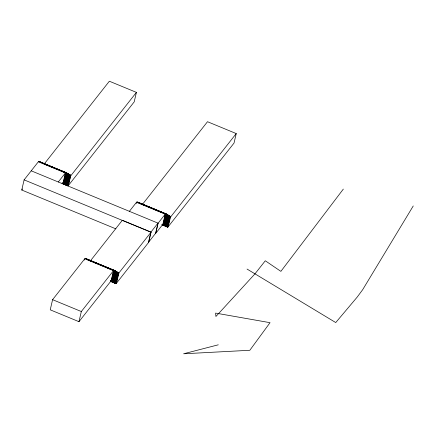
<?xml version="1.0" encoding="UTF-8"?>
<svg xmlns="http://www.w3.org/2000/svg" width="435" height="435" viewBox="0 0 435 435"><rect width="100%" height="100%" fill="white"/><g stroke="black" fill="none" stroke-linecap="round" stroke-linejoin="round"><path stroke-width="0.65" d="M115.873 228.859L21.75 190.019L24.115 179.867L38.748 161.265L66.066 172.586L63.559 183.429L63.961 182.912M62.232 182.972L64.075 183.733L66.588 172.891L39.27 161.57M62.14 183.021L64.597 184.038L67.11 173.195L39.792 161.874M59.377 170.047L67.632 173.5L64.858 184.19L67.371 173.347L66.968 173.864M62.401 183.173L65.12 184.342L67.893 173.652L65.38 184.494L65.788 183.978M62.569 183.374L65.641 184.647L68.154 173.804L65.435 172.635M62.21 183.276L66.163 184.951L68.676 174.109L68.268 174.625M65.337 172.69L68.937 174.261L66.424 185.103L66.827 184.587M62.118 183.325L66.947 185.408L69.459 174.565L66.12 173.146M62.287 183.526L67.207 185.56L69.72 174.718L69.312 175.234M67.871 173.957L69.981 174.87L67.468 185.712L67.871 185.196M67.778 174.005L70.497 175.174L67.73 185.865L70.236 175.022L69.834 175.539M68.393 185.5L70.758 175.327L68.3 174.31M112.061 280.613L111.659 281.124L114.166 270.287L85.168 258.276L52.591 299.671L50.232 309.823L78.969 321.683L111.539 280.309L113.91 270.135L81.329 311.531L78.969 321.683M84.466 260.059L84.765 258.787L113.502 270.646L111.137 280.82M44.381 163.777L109.354 81.215L136.411 92.378L134.203 101.877L67.99 186.017L70.758 175.327M110.669 280.765L111.92 281.276L114.427 270.44L114.024 270.951M85.69 258.58L114.688 270.592L112.176 281.429L112.583 280.918M110.566 280.809L112.698 281.733L115.21 270.896L86.212 258.885M110.463 280.858L113.22 282.038L115.732 271.201L86.734 259.189M110.62 281.053L113.742 282.342L116.254 271.505L111.882 269.7M114.013 270.624L116.776 271.81L114.003 282.494L116.515 271.657L116.112 272.169M110.517 281.102L114.264 282.647L117.037 271.962L114.525 282.799L114.927 282.288M110.414 281.146L114.786 282.951L117.298 272.114L116.89 272.625L115.645 272.109M114.432 270.978L117.559 272.267L115.047 283.103L115.449 282.592M110.311 281.195L115.569 283.408L118.081 272.571L115.319 271.386M110.207 281.244L116.091 283.712L118.597 272.875L118.195 273.387L116.944 272.87M116.493 283.201L118.902 273.017L115.215 271.435M136.198 203.558L136.492 202.286L165.235 214.145L162.864 224.319M150.863 232.17L148.498 242.322L155.616 233.28L157.976 223.128L150.863 232.17L24.115 179.867M90.583 260.625L122.338 220.273L151.075 232.132L148.71 242.29L116.091 283.712M163.533 223.954L163.125 224.471L165.637 213.628L158.117 223.182L155.757 233.339L163.272 223.802M129.38 211.323L136.9 201.769L165.898 213.781L163.386 224.623L166.159 213.933L165.757 214.45M162.396 224.259L163.908 224.928L166.42 214.085L137.422 202.074M162.293 224.308L164.43 225.232L166.942 214.39L138.564 202.634M162.19 224.351L164.952 225.537L167.464 214.694L161.581 212.22M162.347 224.552L165.474 225.841L167.986 214.999L164.599 213.558M162.244 224.596L165.996 226.146L168.503 215.303L168.1 215.82M165.382 214.015L168.764 215.456L166.252 226.298L169.025 215.608L168.622 216.124M162.141 224.645L166.774 226.602L169.286 215.76L167.154 214.836M162.037 224.694L167.296 226.907L169.808 216.064L167.051 214.879M161.934 224.737L167.818 227.211L170.33 216.369L167.828 215.336M168.22 226.695L170.591 216.521L168.715 215.749M142.533 204.276L207.5 121.713L236.243 133.572L234.03 143.071L167.818 227.211M413.25 205.956L362.654 289.721L357.287 296.98L335.744 322.563L247.053 269.069M343.329 189.094L280.879 271.369L265.29 260.772L254.899 273.93L215.918 316.501L215.608 313.091L270.037 322.678L249.826 350.273L183.581 353.785L218.278 344.814M21.75 190.019L22.587 188.953M58.29 181.988L65.81 172.434L63.298 183.276L63.7 182.76M65.663 173.103L66.066 172.586M65.924 173.255L66.327 172.738L63.82 183.581L64.222 183.064M66.185 173.407L66.588 172.891M66.707 173.712L67.11 173.195M67.229 174.016L67.632 173.5M68.154 173.804L67.751 174.321L66.517 173.81M68.012 174.473L68.415 173.957L65.902 184.799L66.305 184.282M68.529 174.778L68.937 174.261M68.79 174.93L69.198 174.413L66.685 185.256L67.088 184.739M69.459 174.565L69.051 175.082L67.822 174.571M63.439 182.608L63.037 183.124L65.402 172.951L38.345 161.782M69.573 175.387L69.981 174.87M70.095 175.691L70.497 175.174M64.075 183.733L64.483 183.217M64.744 183.369L64.336 183.885L66.849 173.043L66.446 173.56L65.217 173.048M70.6 176.006L136.411 92.378M64.597 184.038L65.005 183.521M65.12 184.342L65.527 183.826M65.641 184.647L66.044 184.13M66.163 184.951L66.566 184.435M66.947 185.408L67.349 184.891M67.207 185.56L67.61 185.044M137.275 202.743L137.683 202.226M114.166 270.287L111.398 280.972L111.8 280.461M114.285 271.103L114.688 270.592M114.546 271.255L114.949 270.744L112.437 281.581L112.844 281.07M114.807 271.407L115.21 270.896M115.068 271.56L115.471 271.048L112.959 281.885L113.366 281.374M115.329 271.712L115.732 271.201M115.851 272.016L116.254 271.505M116.373 272.321L116.776 271.81M117.151 272.778L117.559 272.267M117.412 272.93L117.82 272.419L115.308 283.256L115.71 282.745M117.673 273.082L118.081 272.571M117.934 273.234L118.342 272.723L115.83 283.56L116.232 283.049M111.92 281.276L112.322 280.765M118.456 273.539L151.075 232.132M165.496 214.297L165.898 213.781M112.698 281.733L113.105 281.222M166.42 214.085L163.647 224.775L164.049 224.259M113.22 282.038L113.627 281.527M166.273 214.754L166.681 214.237L164.169 225.08L164.571 224.563M113.888 281.679L113.481 282.19L115.993 271.353L115.59 271.864L114.34 271.348M166.534 214.906L166.942 214.39M113.742 282.342L114.149 281.831M166.795 215.059L167.203 214.542L164.691 225.384L165.093 224.868M167.056 215.211L167.464 214.694M114.264 282.647L114.666 282.136M167.317 215.363L167.725 214.846L165.213 225.689L165.615 225.172M167.578 215.515L167.986 214.999M114.786 282.951L115.188 282.44M167.839 215.668L168.242 215.151L165.735 225.993L166.137 225.477M168.361 215.972L168.764 215.456M115.569 283.408L115.971 282.897M169.286 215.76L166.513 226.45L166.92 225.934M169.405 216.581L169.808 216.064M169.666 216.733L170.069 216.217L167.557 227.059L167.964 226.543M169.927 216.886L170.33 216.369M163.908 224.928L164.31 224.411M170.188 217.038L170.591 216.521M170.433 217.201L236.243 133.572M164.43 225.232L164.832 224.716M164.952 225.537L165.354 225.02M165.474 225.841L165.876 225.325M165.996 226.146L166.398 225.629M166.774 226.602L167.181 226.086M167.442 226.238L167.035 226.755L169.547 215.912L169.144 216.429L167.894 215.912M167.296 226.907L167.703 226.39M40.314 162.179L44.261 163.859M44.615 163.957L51.64 166.904M51.999 167.002L59.024 169.949M138.46 202.683L141.223 203.868M141.587 203.971L161.216 212.117M44.522 164.011L47.241 165.175M47.6 165.278L49.443 166.04M51.901 167.056L54.625 168.22M54.979 168.323L56.822 169.084M59.285 170.101L62.004 171.265M62.357 171.368L64.201 172.129M139.243 203.14L141.119 203.912M141.484 204.02L144.241 205.2M144.605 205.309L146.481 206.081M148.982 207.114L152.728 208.659M153.979 209.175L155.855 209.947M156.111 210.1L161.113 212.166M161.477 212.269L164.234 213.454M156.997 210.513L158.873 211.285M31.228 170.825L158.117 223.182M87.517 259.646L89.387 260.418M89.751 260.522L91.627 261.299M94.129 262.327L96.885 263.512M97.25 263.615L99.751 264.649M101.621 265.421L106.26 267.378M106.624 267.481L108.494 268.259M109.745 268.77L111.621 269.548M89.648 260.57L91.524 261.343M109.642 268.819L111.518 269.591M116.988 272.25L118.858 273.028M52.591 299.671L81.329 311.531"/></g></svg>
